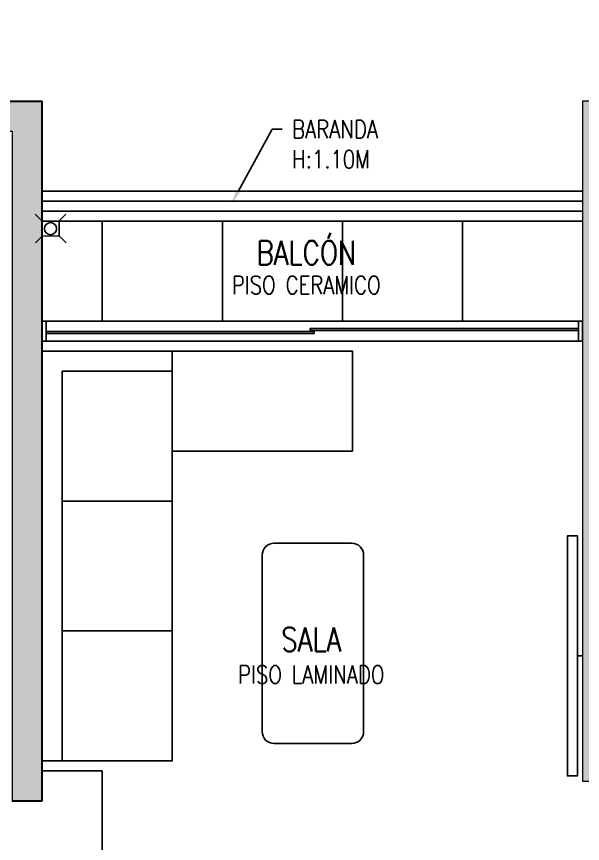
# Model space of a CAD drawing. Header units: millimetres. Extents: x 98 to 155, y -181 to 127.
# Drawn here: x 142.863 to 145.692, y 71.842 to 75.977 of the extents above; entities that cross this region are included whole.
import ezdxf
from ezdxf import colors
from ezdxf.entities.mleader import LeaderData, LeaderLine
from ezdxf.enums import TextEntityAlignment as Align
from ezdxf.math import Vec2, Vec3

# ---------------------------------------------------------------- set-up
doc = ezdxf.new("R2010")
doc.units = ezdxf.units.MM
doc.header["$LTSCALE"] = 15
doc.linetypes.add('X-REF_DP_Arquitectura$0$HIDDEN', pattern=[0.375, 0.25, -0.125])
doc.layers.get('0').update_dxf_attribs({"color": 250})
for name, color, linetype in [('A-BARANDAS', 250, 'Continuous'), ('A-HATCH', 250, 'Continuous'), ('A-MOBILIARIO', 250, 'Continuous'), ('A-MURO BAJO', 250, 'Continuous'), ('A-NUMERACIONDEP', 251, 'Continuous'), ('A-TEXTO-ACABADO PISO', 250, 'Continuous'), ('A_30_DispositivosSanit', 250, 'Continuous'), ('A_50_TextoAmbiente', 252, 'Continuous'), ('A_50_TextoIndicaciones', 250, 'Continuous'), ('A_50_Vigas', 250, 'X-REF_DP_Arquitectura$0$HIDDEN'), ('A_60_HatchEstructuras', 250, 'Continuous'), ('DLP_MOBILIARIO FIJO', 250, 'Continuous')]:
    doc.layers.add(name, color=color, linetype=linetype)
doc.layers.add('A-MUROS', color=252, linetype='Continuous', lineweight=30)
doc.layers.add('A_20_Estructuras', color=250, linetype='Continuous', lineweight=18)
doc.styles.add('R80', font='ARIALN.TTF', dxfattribs={"height": 2.03})
doc.styles.add('ROMANS', font='romans.shx', dxfattribs={"width": 0.8})
doc.styles.add('TXT_COTAS', font='romans.shx', dxfattribs={"width": 0.8})

# ---------------------------------------------------------------- blocks, each defined once
blk = doc.blocks.new('EF-P2-P4')
at = {"layer": 'A_60_HatchEstructuras'}
h = blk.add_hatch(color=256, dxfattribs=at)
h.dxf.hatch_style = 1
h.paths.add_polyline_path([(47.35, 0), (46, 0), (46, -0.15), (47.2, -0.15), (47.2, -3.25), (45.6, -3.25), (45.6, -3.4), (47.35, -3.4)])
h.paths.add_polyline_path([(44.8, 0), (44.65, 0), (44.65, -3.4), (44.8, -3.4)])
h.paths.add_polyline_path([(43.85, -3.25), (42.85, -3.25), (42.85, -0.15), (43.45, -0.15), (43.45, 0), (42.7, 0), (42.7, -3.4), (43.85, -3.4)])
h = blk.add_hatch(color=256, dxfattribs=at)
h.dxf.hatch_style = 1
h.paths.add_polyline_path([(40, -5.25), (38.35, -5.25), (38.35, -0.06), (38.2, -0.06), (38.2, -6.125), (36.7, -6.125), (36.7, -5.375), (36.55, -5.375), (36.55, -6.325), (38.35, -6.325), (38.35, -5.45), (39.85, -5.45), (39.85, -5.95), (40, -5.95)])
h.paths.add_polyline_path([(40, 0), (39.7, 0), (39.7, -0.15), (39.85, -0.15), (39.85, -3.5), (40, -3.5)])
h.paths.add_polyline_path([(36.7, -0.15), (36.85, -0.15), (36.85, 0), (36.55, 0), (36.55, -3.225), (36.7, -3.225)])
at = {"layer": 'A_20_Estructuras'}
for points in [[(40, 0), (39.7, 0), (39.7, -0.15), (39.85, -0.15), (39.85, -3.5), (40, -3.5)], [(43.85, -3.25), (42.85, -3.25), (42.85, -0.15), (43.45, -0.15), (43.45, 0), (42.7, 0), (42.7, -3.4), (43.85, -3.4)]]:
    blk.add_lwpolyline(points, close=True, dxfattribs=at)
at = {"layer": 'A_50_Vigas'}
blk.add_line((40, -0.45), (42.7, -0.45), dxfattribs=at)
blk = doc.blocks.new('MESA CENTRO')
for p, q in [((-0.1937, 0), (0.1937, 0)), ((-0.2537, -0.9421), (-0.2537, -0.06)), ((0.2537, -0.06), (0.2537, -0.9421)), ((0.1937, -1.0021), (-0.1937, -1.0021))]:
    blk.add_line(p, q)
for centre, start, end in [((-0.1937, -0.06), 90, 180), ((0.1937, -0.06), 0, 90), ((-0.1937, -0.9421), 180, 270), ((0.1937, -0.9421), 270, 0)]:
    blk.add_arc(centre, 0.06, start, end)
blk = doc.blocks.new('SOFA SEC')
for p, q in [((0, 0.65), (0.1, 0.65)), ((0.1, 0.65), (0.1, 0.1)), ((0.5, 0.65), (0.1, 0.65)), ((0.75, 0.65), (0.75, 0.1)), ((1.4, 0.65), (1.4, 0.1)), ((0.1, 0.1), (2.05, 0.1))]:
    blk.add_line(p, q)
blk.add_lwpolyline([(0.5, 1.55), (0.5, 0.65), (2.05, 0.65), (2.05, 0), (0, 0), (0, 1.55)], close=True)
blk = doc.blocks.new('A$C67C01FD6')
blk.add_line((0.025, 0), (0, 0))
blk.add_lwpolyline([(0.025, 0.6), (0.075, 0.6), (0.075, -0.6), (0.025, -0.6), (0.025, 0.6)])
blk = doc.blocks.new('_Dot')
at = {"color": 0, "linetype": 'ByBlock', "lineweight": -2}
blk.add_line((-0.5, 0), (-1, 0), dxfattribs=at)
at = {"color": 0, "linetype": 'ByBlock', "const_width": 0.5}
blk.add_lwpolyline([(-0.25, 0, 1), (0.25, 0, 1)], format="xyb", close=True, dxfattribs=at)
blk = doc.blocks.new('0-sumidero')
for p, q in [((-0.0421, 0.0382), (-0.0763, 0.0724)), ((0.0435, 0.0382), (0.0777, 0.0724)), ((0.0435, 0.0382), (-0.0421, 0.0382)), ((-0.0421, 0.0382), (-0.0421, -0.0369)), ((0.0435, -0.0369), (0.0435, 0.0382)), ((-0.0421, -0.0369), (-0.0763, -0.0711)), ((-0.0421, -0.0369), (0.0435, -0.0369)), ((0.0435, -0.0369), (0.0777, -0.0711))]:
    blk.add_line(p, q)
blk.add_circle((0, 0), 0.0303)
blk = doc.blocks.new('sum')
at = {"layer": 'A_30_DispositivosSanit', "rotation": 45.00000007321594}
blk.add_blockref('0-sumidero', (0, 0), dxfattribs=at)

msp = doc.modelspace()

# ---------------------------------------------------------------- hatches: boundary and pattern name
at = {"layer": 'A-HATCH'}
h = msp.add_hatch(dxfattribs=at)
h.set_pattern_fill('_USER', color=256, scale=0.6, double=1, pattern_type=0)
h.set_pattern_definition([(0, (145.6917, 74.95495), (0, 0.6), []), (90, (145.6917, 74.95495), (-0.6, 4e-17), [])])
h.paths.add_polyline_path([(142.9917, 74.9549), (145.6917, 74.9549), (145.6917, 74.4549), (142.9917, 74.4549)])

# ---------------------------------------------------------------- linework, layer by layer
at = {"layer": 'A-BARANDAS', "elevation": 0}
for points in [[(145.6917, 75.0549), (142.9917, 75.0549)], [(145.6917, 75.0049), (142.9917, 75.0049)]]:
    msp.add_lwpolyline(points, dxfattribs=at)
at = {"layer": 'A-MURO BAJO'}
for p, q in [((145.6717, 74.4549, 0), (143.0117, 74.4549, 0)), ((143.0117, 74.3549, 0), (145.6717, 74.3549, 0)), ((142.9917, 72.2049), (143.2917, 72.2049)), ((143.2917, 72.2049), (143.2917, 71.205))]:
    msp.add_line(p, q, dxfattribs=at)
at = {"layer": 'A-MURO BAJO', "elevation": 0}
for points in [[(145.6917, 75.1049), (142.9917, 75.1049)], [(145.6917, 74.9549), (142.9917, 74.9549)]]:
    msp.add_lwpolyline(points, dxfattribs=at)
at = {"layer": 'A-MUROS'}
for p, q in [((142.6917, 75.5549), (142.9917, 75.5549)), ((142.9917, 72.0549), (142.9917, 75.5549)), ((142.8417, 72.0549), (142.9917, 72.0549))]:
    msp.add_line(p, q, dxfattribs=at)
at = {"layer": 'DLP_MOBILIARIO FIJO', "elevation": 0}
for points in [[(142.9917, 74.3549), (143.0117, 74.3549), (143.0117, 74.4549), (142.9917, 74.4549)], [(145.6717, 74.3549), (145.6917, 74.3549), (145.6917, 74.4549), (145.6717, 74.4549)], [(144.3517, 74.3924), (143.0117, 74.3924), (143.0117, 74.4024), (144.3517, 74.4024)], [(144.3317, 74.4174), (145.6717, 74.4174), (145.6717, 74.4074), (144.3317, 74.4074)]]:
    msp.add_lwpolyline(points, close=True, dxfattribs=at)

# ---------------------------------------------------------------- block references
msp.add_blockref('EF-P2-P4', (102.9917, 75.5547))
at = {"layer": 'A-MOBILIARIO'}
for name, p, rotation in [('SOFA SEC', (142.9917, 74.3049, 0), 269.9995671478981), ('MESA CENTRO', (144.3444, 73.3441, 0), 359.999977420888)]:
    msp.add_blockref(name, p, dxfattribs=dict(at, rotation=rotation))
at = {"layer": 'A-MOBILIARIO', "xscale": -1}
msp.add_blockref('A$C67C01FD6', (145.6917, 72.7799, 0), dxfattribs=at)
at = {"layer": 'A_30_DispositivosSanit', "rotation": 315.4214501941968}
msp.add_blockref('sum', (143.0333, 74.9168, 0), dxfattribs=at)

# ---------------------------------------------------------------- texts
at = {"layer": 'A-TEXTO-ACABADO PISO', "char_height": 0.09, "attachment_point": 2, "style": 'ROMANS'}
for s, width, insert in [('PISO CERAMICO', 1.20225, (144.3114, 74.6798)), ('PISO LAMINADO', 1.034523, (144.3365, 72.7316, 0))]:
    msp.add_mtext_dynamic_manual_height_columns(s, width=width, gutter_width=12.5, heights=[0], dxfattribs=dict(at, insert=insert))
at = {"layer": 'A_50_TextoAmbiente', "style": 'ROMANS', "width": 0.8}
for s, p in [('BALCÓN', (144.3117, 74.7366, 0)), ('SALA', (144.3366, 72.8029, 0))]:
    msp.add_text(s, height=0.12, dxfattribs=at).set_placement(p, align=Align.CENTER)

# ---------------------------------------------------------------- leaders
at = {"layer": 'A-NUMERACIONDEP'}
ml = msp.add_multileader_mtext('Standard', dxfattribs=at)
ml.set_content('207-407', color=256, style='R80')
ml.set_leader_properties(color=256)
ml.set_arrow_properties(name='DOT')
ml.build(insert=Vec2(0, 0))
ml.multileader.update_dxf_attribs({"leader_type": 0, "has_text_frame": 1, "text_left_attachment_type": 2, "text_right_attachment_type": 2, "dogleg_length": 0.36, "arrow_head_size": 0.06, "scale": 0.06})
ctx = ml.context
ctx.base_point, ctx.scale, ctx.char_height, ctx.arrow_head_size, ctx.landing_gap_size, ctx.plane_origin = Vec3(143.9023, 71.6511), 0.06, 0.18, 0.06, 0.06, Vec3(143.0003, 71.6467)
ctx.left_attachment, ctx.right_attachment, ctx.text_align_type = 2, 2, 1
notes = []
notes.append((ctx, [(0, (1, 1, 0), (144.8551, 71.6511), (-1, 0), 0.0917, [(0, [(145.1417, 72)], 0, [])])]))
ctx.mtext.insert, ctx.mtext.width, ctx.mtext.alignment, ctx.mtext.flow_direction = Vec3(144.3329, 71.743), 0.461923, 2, 5
at = {"layer": 'A_50_TextoIndicaciones'}
ml = msp.add_multileader_mtext('Standard', dxfattribs=at)
ml.set_content('\\pxsm1,t16;CELOSIA\\PMETALICA', color=256, style='TXT_COTAS')
ml.set_leader_properties(color=256)
ml.build(insert=Vec2(0, 0))
ml.multileader.update_dxf_attribs({"dogleg_length": 0.05, "arrow_head_size": 0.07})
ctx = ml.context
ctx.base_point, ctx.char_height, ctx.arrow_head_size, ctx.landing_gap_size, ctx.plane_origin = Vec3(142.0066, 75.9324), 0.09, 0.07, 0.05, Vec3(141.5553, 75.7201)
notes.append((ctx, [(0, (1, 1, 0), (141.9566, 75.9324), (1, 0), 0.05, [(0, [(141.69, 75.5405)], 0, [])])]))
ctx.mtext.insert, ctx.mtext.width, ctx.mtext.defined_height, ctx.mtext.flow_direction = Vec3(142.0566, 75.9774), 1.024058, 0.5146, 5
ml = msp.add_multileader_mtext('Standard', dxfattribs=at)
ml.set_content('\\pxsm1;BARANDA \\P\\pt16;H:1.10M', color=256, style='TXT_COTAS')
ml.set_leader_properties(color=256)
ml.build(insert=Vec2(0, 0))
ml.multileader.update_dxf_attribs({"dogleg_length": 0.05, "arrow_head_size": 0.07})
ctx = ml.context
ctx.base_point, ctx.char_height, ctx.arrow_head_size, ctx.landing_gap_size, ctx.plane_origin = Vec3(144.1909, 75.4139), 0.09, 0.07, 0.05, Vec3(143.787, 75.0103)
notes.append((ctx, [(0, (1, 1, 0), (144.1409, 75.4139), (1, 0), 0.05, [(0, [(143.9368, 75.0407)], 0, [])])]))
ctx.mtext.insert, ctx.mtext.width, ctx.mtext.defined_height, ctx.mtext.flow_direction = Vec3(144.2409, 75.4589), 1.149951, 0.8046, 5
for ctx, leaders in notes:
    for number, flags, end, landing, length, lines in leaders:
        leader = LeaderData()
        leader.index, (leader.has_last_leader_line, leader.has_dogleg_vector, leader.attachment_direction) = number, flags
        leader.last_leader_point, leader.dogleg_vector, leader.dogleg_length = Vec3(end), Vec3(landing), length
        for number, points, colour, breaks in lines:
            line = LeaderLine()
            line.index, line.vertices, line.color, line.breaks = number, Vec3.list(points), colors.encode_raw_color(colour), breaks
            leader.lines.append(line)
        ctx.leaders.append(leader)

doc.saveas('drawing.dxf')
